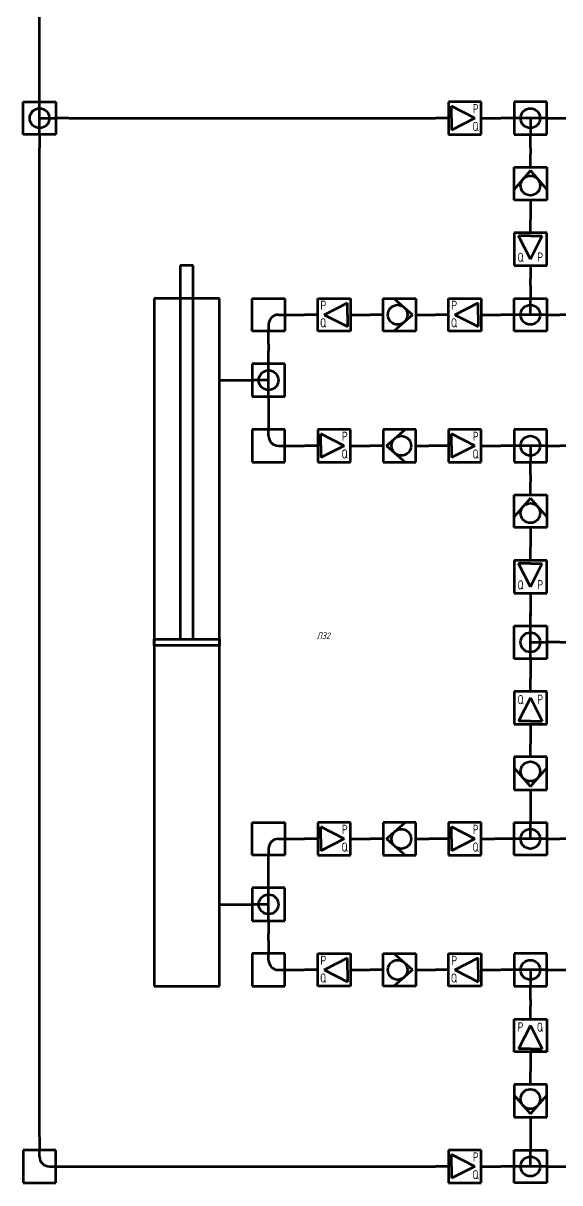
# Model space of a CAD drawing. Header units: millimetres. Extents: x -12 to 1598, y -962 to 962.
# Drawn here: x 588 to 998, y -962 to -77 of the extents above; entities that cross this region are included whole.
import ezdxf

# ---------------------------------------------------------------- set-up
doc = ezdxf.new("R2010")
doc.units = ezdxf.units.MM
doc.linetypes.add('K5LT_BASIC', pattern=[0])
doc.styles.add('KTEXTSTYLE', font='GOST_AU.SHX', dxfattribs={"width": 0.96, "height": 5})

# ---------------------------------------------------------------- blocks, each defined once
blk = doc.blocks.new('U353')
at = {"color": 150, "linetype": 'K5LT_BASIC', "lineweight": 60, "true_color": 0x0080ff}
for p, q in [((787.5, -737.5), (762.5, -737.5)), ((762.5, -737.5), (762.5, -762.5)), ((787.5, -762.5), (787.5, -737.5)), ((762.5, -762.5), (787.5, -762.5))]:
    blk.add_line(p, q, dxfattribs=at)
blk = doc.blocks.new('U352')
at = {"color": 150, "linetype": 'K5LT_BASIC', "lineweight": 60, "true_color": 0x0080ff}
for p, q in [((775, -737.5), (775, -727.5)), ((775, -762.5), (775, -737.5)), ((752.5, -750), (762.5, -750)), ((775, -750), (762.5, -750)), ((775, -762.5), (775, -772.5))]:
    blk.add_line(p, q, dxfattribs=at)
blk.add_circle((775, -750), 7.5, dxfattribs=at)
blk.add_blockref('U353', (0, 0))
blk = doc.blocks.new('U355')
at = {"color": 150, "linetype": 'K5LT_BASIC', "lineweight": 60, "true_color": 0x0080ff}
for p, q in [((787.5, -787.5), (762.5, -787.5)), ((762.5, -787.5), (762.5, -812.5)), ((787.5, -812.5), (787.5, -787.5)), ((762.5, -812.5), (787.5, -812.5))]:
    blk.add_line(p, q, dxfattribs=at)
blk = doc.blocks.new('U354')
at = {"color": 150, "linetype": 'K5LT_BASIC', "lineweight": 60, "true_color": 0x0080ff}
for p, q in [((775, -777.5), (775, -787.5)), ((775, -792.5), (775, -787.5)), ((782.5, -800), (787.5, -800)), ((787.5, -800), (797.5, -800))]:
    blk.add_line(p, q, dxfattribs=at)
blk.add_arc((782.5, -792.5), 7.5, 180, 270, dxfattribs=at)
blk.add_blockref('U355', (0, 0))
blk = doc.blocks.new('U357')
at = {"color": 150, "linetype": 'K5LT_BASIC', "lineweight": 60, "true_color": 0x0080ff}
for p, q in [((762.5, -687.5), (787.5, -687.5)), ((762.5, -712.5), (762.5, -687.5)), ((787.5, -687.5), (787.5, -712.5)), ((787.5, -712.5), (762.5, -712.5))]:
    blk.add_line(p, q, dxfattribs=at)
blk = doc.blocks.new('U356')
at = {"color": 150, "linetype": 'K5LT_BASIC', "lineweight": 60, "true_color": 0x0080ff}
for p, q in [((775, -707.5), (775, -712.5)), ((782.5, -700), (787.5, -700)), ((787.5, -700), (797.5, -700)), ((775, -722.5), (775, -712.5))]:
    blk.add_line(p, q, dxfattribs=at)
blk.add_arc((782.5, -707.5), 7.5, 90, 180, dxfattribs=at)
blk.add_blockref('U357', (0, 0))
blk = doc.blocks.new('U359')
at = {"color": 150, "linetype": 'K5LT_BASIC', "lineweight": 60, "true_color": 0x0080ff}
for p, q in [((862.5, -812.5), (862.5, -787.5)), ((862.5, -787.5), (887.5, -787.5)), ((887.5, -787.5), (887.5, -812.5)), ((887.5, -812.5), (862.5, -812.5))]:
    blk.add_line(p, q, dxfattribs=at)
blk = doc.blocks.new('U358')
at = {"color": 150, "linetype": 'K5LT_BASIC', "lineweight": 60, "true_color": 0x0080ff}
for p, q in [((884.97, -800), (870.7, -787.5)), ((862.5, -800), (852.5, -800)), ((884.97, -800), (870.7, -812.5)), ((887.5, -800), (897.5, -800))]:
    blk.add_line(p, q, dxfattribs=at)
blk.add_circle((873.58, -800), 7.5, dxfattribs=at)
blk.add_blockref('U359', (0, 0))
blk = doc.blocks.new('U361')
at = {"color": 150, "linetype": 'K5LT_BASIC', "lineweight": 60, "true_color": 0x0080ff}
for p, q in [((887.5, -687.5), (862.5, -687.5)), ((862.5, -687.5), (862.5, -712.5)), ((887.5, -712.5), (887.5, -687.5)), ((862.5, -712.5), (887.5, -712.5))]:
    blk.add_line(p, q, dxfattribs=at)
blk = doc.blocks.new('U360')
at = {"color": 150, "linetype": 'K5LT_BASIC', "lineweight": 60, "true_color": 0x0080ff}
for p, q in [((865.03, -700), (879.3, -687.5)), ((862.5, -700), (852.5, -700)), ((865.03, -700), (879.3, -712.5)), ((887.5, -700), (897.5, -700))]:
    blk.add_line(p, q, dxfattribs=at)
blk.add_circle((876.42, -700), 7.5, dxfattribs=at)
blk.add_blockref('U361', (0, 0))
blk = doc.blocks.new('U363')
at = {"color": 150, "linetype": 'K5LT_BASIC', "lineweight": 60, "true_color": 0x0080ff}
for p, q in [((787.5, -337.5), (762.5, -337.5)), ((762.5, -337.5), (762.5, -362.5)), ((787.5, -362.5), (787.5, -337.5)), ((762.5, -362.5), (787.5, -362.5))]:
    blk.add_line(p, q, dxfattribs=at)
blk = doc.blocks.new('U362')
at = {"color": 150, "linetype": 'K5LT_BASIC', "lineweight": 60, "true_color": 0x0080ff}
for p, q in [((775, -337.5), (775, -327.5)), ((775, -362.5), (775, -337.5)), ((752.5, -350), (762.5, -350)), ((775, -350), (762.5, -350)), ((775, -362.5), (775, -372.5))]:
    blk.add_line(p, q, dxfattribs=at)
blk.add_circle((775, -350), 7.5, dxfattribs=at)
blk.add_blockref('U363', (0, 0))
blk = doc.blocks.new('U365')
at = {"color": 150, "linetype": 'K5LT_BASIC', "lineweight": 60, "true_color": 0x0080ff}
for p, q in [((787.5, -387.5), (762.5, -387.5)), ((762.5, -387.5), (762.5, -412.5)), ((787.5, -412.5), (787.5, -387.5)), ((762.5, -412.5), (787.5, -412.5))]:
    blk.add_line(p, q, dxfattribs=at)
blk = doc.blocks.new('U364')
at = {"color": 150, "linetype": 'K5LT_BASIC', "lineweight": 60, "true_color": 0x0080ff}
for p, q in [((775, -377.5), (775, -387.5)), ((775, -392.5), (775, -387.5)), ((782.5, -400), (787.5, -400)), ((787.5, -400), (797.5, -400))]:
    blk.add_line(p, q, dxfattribs=at)
blk.add_arc((782.5, -392.5), 7.5, 180, 270, dxfattribs=at)
blk.add_blockref('U365', (0, 0))
blk = doc.blocks.new('U367')
at = {"color": 150, "linetype": 'K5LT_BASIC', "lineweight": 60, "true_color": 0x0080ff}
for p, q in [((987.5, -787.5), (962.5, -787.5)), ((962.5, -787.5), (962.5, -812.5)), ((987.5, -812.5), (987.5, -787.5)), ((962.5, -812.5), (987.5, -812.5))]:
    blk.add_line(p, q, dxfattribs=at)
blk = doc.blocks.new('U366')
at = {"color": 150, "linetype": 'K5LT_BASIC', "lineweight": 60, "true_color": 0x0080ff}
for p, q in [((962.5, -800), (952.5, -800)), ((987.5, -800), (962.5, -800)), ((975, -800), (975, -812.5)), ((987.5, -800), (997.5, -800)), ((975, -822.5), (975, -812.5))]:
    blk.add_line(p, q, dxfattribs=at)
blk.add_circle((975, -800), 7.5, dxfattribs=at)
blk.add_blockref('U367', (0, 0))
blk = doc.blocks.new('U375')
at = {"color": 150, "linetype": 'K5LT_BASIC', "lineweight": 60, "true_color": 0x0080ff}
for p, q in [((737.5, -287.5), (687.5, -287.5)), ((687.5, -287.5), (687.5, -812.5)), ((737.5, -812.5), (737.5, -287.5)), ((687.5, -812.5), (737.5, -812.5))]:
    blk.add_line(p, q, dxfattribs=at)
blk = doc.blocks.new('U376')
at = {"color": 150, "linetype": 'K5LT_BASIC', "lineweight": 60, "true_color": 0x0080ff}
for p, q in [((687.5, -547.55), (737.5, -547.55)), ((687.5, -552.45), (687.5, -547.55)), ((737.5, -547.55), (737.5, -552.45)), ((737.5, -552.45), (687.5, -552.45))]:
    blk.add_line(p, q, dxfattribs=at)
blk = doc.blocks.new('U377')
at = {"color": 150, "linetype": 'K5LT_BASIC', "lineweight": 60, "true_color": 0x0080ff}
for p, q in [((717.5, -262.5), (707.5, -262.5)), ((707.5, -262.5), (707.5, -547.55)), ((717.5, -547.55), (717.5, -262.5)), ((707.5, -547.55), (717.5, -547.55))]:
    blk.add_line(p, q, dxfattribs=at)
blk = doc.blocks.new('U374')
at = {"color": 150, "linetype": 'K5LT_BASIC', "lineweight": 60, "true_color": 0x0080ff}
for p, q in [((737.5, -350), (747.5, -350)), ((737.5, -750), (747.5, -750))]:
    blk.add_line(p, q, dxfattribs=at)
for name in ['U377', 'U375', 'U376']:
    blk.add_blockref(name, (0, 0))
blk = doc.blocks.new('U379')
at = {"color": 150, "linetype": 'K5LT_BASIC', "lineweight": 60, "true_color": 0x0080ff}
for p, q in [((887.5, -387.5), (862.5, -387.5)), ((862.5, -387.5), (862.5, -412.5)), ((887.5, -412.5), (887.5, -387.5)), ((862.5, -412.5), (887.5, -412.5))]:
    blk.add_line(p, q, dxfattribs=at)
blk = doc.blocks.new('U378')
at = {"color": 150, "linetype": 'K5LT_BASIC', "lineweight": 60, "true_color": 0x0080ff}
for p, q in [((865.03, -400), (879.3, -387.5)), ((862.5, -400), (852.5, -400)), ((865.03, -400), (879.3, -412.5)), ((887.5, -400), (897.5, -400))]:
    blk.add_line(p, q, dxfattribs=at)
blk.add_circle((876.42, -400), 7.5, dxfattribs=at)
blk.add_blockref('U379', (0, 0))
blk = doc.blocks.new('U399')
at = {"color": 150, "linetype": 'K5LT_BASIC', "lineweight": 60, "true_color": 0x0080ff}
for p, q in [((987.5, -387.5), (962.5, -387.5)), ((962.5, -387.5), (962.5, -412.5)), ((987.5, -412.5), (987.5, -387.5)), ((962.5, -412.5), (987.5, -412.5))]:
    blk.add_line(p, q, dxfattribs=at)
blk = doc.blocks.new('U398')
at = {"color": 150, "linetype": 'K5LT_BASIC', "lineweight": 60, "true_color": 0x0080ff}
for p, q in [((962.5, -400), (952.5, -400)), ((987.5, -400), (962.5, -400)), ((975, -400), (975, -412.5)), ((987.5, -400), (997.5, -400)), ((975, -422.5), (975, -412.5))]:
    blk.add_line(p, q, dxfattribs=at)
blk.add_circle((975, -400), 7.5, dxfattribs=at)
blk.add_blockref('U399', (0, 0))
blk = doc.blocks.new('U401')
at = {"color": 150, "linetype": 'K5LT_BASIC', "lineweight": 60, "true_color": 0x0080ff}
for p, q in [((962.5, -712.5), (962.5, -687.5)), ((962.5, -687.5), (987.5, -687.5)), ((987.5, -687.5), (987.5, -712.5)), ((987.5, -712.5), (962.5, -712.5))]:
    blk.add_line(p, q, dxfattribs=at)
blk = doc.blocks.new('U400')
at = {"color": 150, "linetype": 'K5LT_BASIC', "lineweight": 60, "true_color": 0x0080ff}
for p, q in [((975, -677.5), (975, -687.5)), ((975, -700), (975, -687.5)), ((962.5, -700), (952.5, -700)), ((987.5, -700), (962.5, -700)), ((987.5, -700), (997.5, -700))]:
    blk.add_line(p, q, dxfattribs=at)
blk.add_circle((975, -700), 7.5, dxfattribs=at)
blk.add_blockref('U401', (0, 0))
blk = doc.blocks.new('U403')
at = {"color": 150, "linetype": 'K5LT_BASIC', "lineweight": 60, "true_color": 0x0080ff}
for p, q in [((987.5, -637.5), (962.5, -637.5)), ((962.5, -637.5), (962.5, -662.5)), ((987.5, -662.5), (987.5, -637.5)), ((962.5, -662.5), (987.5, -662.5))]:
    blk.add_line(p, q, dxfattribs=at)
blk = doc.blocks.new('U402')
at = {"color": 150, "linetype": 'K5LT_BASIC', "lineweight": 60, "true_color": 0x0080ff}
for p, q in [((975, -637.5), (975, -627.5)), ((975, -659.97), (962.5, -645.7)), ((975, -659.97), (987.5, -645.7)), ((975, -662.5), (975, -672.5))]:
    blk.add_line(p, q, dxfattribs=at)
blk.add_circle((975, -648.58), 7.5, dxfattribs=at)
blk.add_blockref('U403', (0, 0))
blk = doc.blocks.new('U405')
at = {"color": 150, "linetype": 'K5LT_BASIC', "lineweight": 60, "true_color": 0x0080ff}
for p, q in [((962.5, -562.5), (962.5, -537.5)), ((962.5, -537.5), (987.5, -537.5)), ((987.5, -537.5), (987.5, -562.5)), ((987.5, -562.5), (962.5, -562.5))]:
    blk.add_line(p, q, dxfattribs=at)
blk = doc.blocks.new('U404')
at = {"color": 150, "linetype": 'K5LT_BASIC', "lineweight": 60, "true_color": 0x0080ff}
for p, q in [((975, -537.5), (975, -527.5)), ((975, -562.5), (975, -537.5)), ((975, -550), (987.5, -550)), ((997.5, -550), (987.5, -550)), ((975, -562.5), (975, -572.5))]:
    blk.add_line(p, q, dxfattribs=at)
blk.add_circle((975, -550), 7.5, dxfattribs=at)
blk.add_blockref('U405', (0, 0))
blk = doc.blocks.new('U407')
at = {"color": 150, "linetype": 'K5LT_BASIC', "lineweight": 60, "true_color": 0x0080ff}
for p, q in [((962.5, -462.5), (962.5, -437.5)), ((962.5, -437.5), (987.5, -437.5)), ((987.5, -437.5), (987.5, -462.5)), ((987.5, -462.5), (962.5, -462.5))]:
    blk.add_line(p, q, dxfattribs=at)
blk = doc.blocks.new('U406')
at = {"color": 150, "linetype": 'K5LT_BASIC', "lineweight": 60, "true_color": 0x0080ff}
for p, q in [((975, -437.5), (975, -427.5)), ((975, -440.03), (962.5, -454.3)), ((975, -440.03), (987.5, -454.3)), ((975, -462.5), (975, -472.5))]:
    blk.add_line(p, q, dxfattribs=at)
blk.add_circle((975, -451.42), 7.5, dxfattribs=at)
blk.add_blockref('U407', (0, 0))
blk = doc.blocks.new('U421')
at = {"color": 150, "linetype": 'K5LT_BASIC', "lineweight": 60, "true_color": 0x0080ff}
for p, q in [((987.5, -887.5), (962.5, -887.5)), ((962.5, -887.5), (962.5, -912.5)), ((987.5, -912.5), (987.5, -887.5)), ((962.5, -912.5), (987.5, -912.5))]:
    blk.add_line(p, q, dxfattribs=at)
blk = doc.blocks.new('U420')
at = {"color": 150, "linetype": 'K5LT_BASIC', "lineweight": 60, "true_color": 0x0080ff}
for p, q in [((975, -887.5), (975, -877.5)), ((975, -909.97), (962.5, -895.7)), ((975, -909.97), (987.5, -895.7)), ((975, -912.5), (975, -922.5))]:
    blk.add_line(p, q, dxfattribs=at)
blk.add_circle((975, -898.58), 7.5, dxfattribs=at)
blk.add_blockref('U421', (0, 0))
blk = doc.blocks.new('U427')
at = {"color": 150, "linetype": 'K5LT_BASIC', "lineweight": 60, "true_color": 0x0080ff}
for p, q in [((962.5, -962.5), (962.5, -937.5)), ((962.5, -937.5), (987.5, -937.5)), ((987.5, -937.5), (987.5, -962.5)), ((987.5, -962.5), (962.5, -962.5))]:
    blk.add_line(p, q, dxfattribs=at)
blk = doc.blocks.new('U426')
at = {"color": 150, "linetype": 'K5LT_BASIC', "lineweight": 60, "true_color": 0x0080ff}
for p, q in [((975, -927.5), (975, -937.5)), ((975, -950), (975, -937.5)), ((962.5, -950), (952.5, -950)), ((987.5, -950), (962.5, -950)), ((987.5, -950), (997.5, -950))]:
    blk.add_line(p, q, dxfattribs=at)
blk.add_circle((975, -950), 7.5, dxfattribs=at)
blk.add_blockref('U427', (0, 0))
blk = doc.blocks.new('U429')
at = {"color": 150, "linetype": 'K5LT_BASIC', "lineweight": 60, "true_color": 0x0080ff}
for p, q in [((612.5, -937.5), (587.5, -937.5)), ((587.5, -937.5), (587.5, -962.5)), ((612.5, -962.5), (612.5, -937.5)), ((587.5, -962.5), (612.5, -962.5))]:
    blk.add_line(p, q, dxfattribs=at)
blk = doc.blocks.new('U428')
at = {"color": 150, "linetype": 'K5LT_BASIC', "lineweight": 60, "true_color": 0x0080ff}
for p, q in [((600, -927.5), (600, -937.5)), ((600, -942.5), (600, -937.5)), ((607.5, -950), (612.5, -950)), ((612.5, -950), (622.5, -950))]:
    blk.add_line(p, q, dxfattribs=at)
blk.add_arc((607.5, -942.5), 7.5, 180, 270, dxfattribs=at)
blk.add_blockref('U429', (0, 0))
blk = doc.blocks.new('U441')
at = {"color": 150, "linetype": 'K5LT_BASIC', "lineweight": 60, "true_color": 0x0080ff}
for p, q in [((862.5, -312.5), (862.5, -287.5)), ((862.5, -287.5), (887.5, -287.5)), ((887.5, -287.5), (887.5, -312.5)), ((887.5, -312.5), (862.5, -312.5))]:
    blk.add_line(p, q, dxfattribs=at)
blk = doc.blocks.new('U440')
at = {"color": 150, "linetype": 'K5LT_BASIC', "lineweight": 60, "true_color": 0x0080ff}
for p, q in [((884.97, -300), (870.7, -287.5)), ((862.5, -300), (852.5, -300)), ((884.97, -300), (870.7, -312.5)), ((887.5, -300), (897.5, -300))]:
    blk.add_line(p, q, dxfattribs=at)
blk.add_circle((873.58, -300), 7.5, dxfattribs=at)
blk.add_blockref('U441', (0, 0))
blk = doc.blocks.new('U449')
at = {"color": 150, "linetype": 'K5LT_BASIC', "lineweight": 60, "true_color": 0x0080ff}
for p, q in [((762.5, -287.5), (787.5, -287.5)), ((762.5, -312.5), (762.5, -287.5)), ((787.5, -287.5), (787.5, -312.5)), ((787.5, -312.5), (762.5, -312.5))]:
    blk.add_line(p, q, dxfattribs=at)
blk = doc.blocks.new('U448')
at = {"color": 150, "linetype": 'K5LT_BASIC', "lineweight": 60, "true_color": 0x0080ff}
for p, q in [((782.5, -300), (787.5, -300)), ((787.5, -300), (797.5, -300)), ((775, -307.5), (775, -312.5)), ((775, -322.5), (775, -312.5))]:
    blk.add_line(p, q, dxfattribs=at)
blk.add_arc((782.5, -307.5), 7.5, 90, 180, dxfattribs=at)
blk.add_blockref('U449', (0, 0))
blk = doc.blocks.new('U455')
at = {"color": 150, "linetype": 'K5LT_BASIC', "lineweight": 60, "true_color": 0x0080ff}
for p, q in [((962.5, -212.5), (962.5, -187.5)), ((962.5, -187.5), (987.5, -187.5)), ((987.5, -187.5), (987.5, -212.5)), ((987.5, -212.5), (962.5, -212.5))]:
    blk.add_line(p, q, dxfattribs=at)
blk = doc.blocks.new('U454')
at = {"color": 150, "linetype": 'K5LT_BASIC', "lineweight": 60, "true_color": 0x0080ff}
for p, q in [((975, -187.5), (975, -177.5)), ((975, -190.03), (962.5, -204.3)), ((975, -190.03), (987.5, -204.3)), ((975, -212.5), (975, -222.5))]:
    blk.add_line(p, q, dxfattribs=at)
blk.add_circle((975, -201.42), 7.5, dxfattribs=at)
blk.add_blockref('U455', (0, 0))
blk = doc.blocks.new('U461')
at = {"color": 150, "linetype": 'K5LT_BASIC', "lineweight": 60, "true_color": 0x0080ff}
for p, q in [((987.5, -137.5), (962.5, -137.5)), ((962.5, -137.5), (962.5, -162.5)), ((987.5, -162.5), (987.5, -137.5)), ((962.5, -162.5), (987.5, -162.5))]:
    blk.add_line(p, q, dxfattribs=at)
blk = doc.blocks.new('U460')
at = {"color": 150, "linetype": 'K5LT_BASIC', "lineweight": 60, "true_color": 0x0080ff}
for p, q in [((962.5, -150), (952.5, -150)), ((987.5, -150), (962.5, -150)), ((975, -150), (975, -162.5)), ((987.5, -150), (997.5, -150)), ((975, -172.5), (975, -162.5))]:
    blk.add_line(p, q, dxfattribs=at)
blk.add_circle((975, -150), 7.5, dxfattribs=at)
blk.add_blockref('U461', (0, 0))
blk = doc.blocks.new('U463')
at = {"color": 150, "linetype": 'K5LT_BASIC', "lineweight": 60, "true_color": 0x0080ff}
for p, q in [((962.5, -312.5), (962.5, -287.5)), ((962.5, -287.5), (987.5, -287.5)), ((987.5, -287.5), (987.5, -312.5)), ((987.5, -312.5), (962.5, -312.5))]:
    blk.add_line(p, q, dxfattribs=at)
blk = doc.blocks.new('U462')
at = {"color": 150, "linetype": 'K5LT_BASIC', "lineweight": 60, "true_color": 0x0080ff}
for p, q in [((975, -277.5), (975, -287.5)), ((975, -300), (975, -287.5)), ((962.5, -300), (952.5, -300)), ((987.5, -300), (962.5, -300)), ((987.5, -300), (997.5, -300))]:
    blk.add_line(p, q, dxfattribs=at)
blk.add_circle((975, -300), 7.5, dxfattribs=at)
blk.add_blockref('U463', (0, 0))
blk = doc.blocks.new('U471')
at = {"color": 150, "linetype": 'K5LT_BASIC', "lineweight": 60, "true_color": 0x0080ff}
for p, q in [((987.5, -487.5), (962.5, -487.5)), ((962.5, -487.5), (962.5, -512.5)), ((987.5, -512.5), (987.5, -487.5)), ((962.5, -512.5), (987.5, -512.5))]:
    blk.add_line(p, q, dxfattribs=at)
blk = doc.blocks.new('U470')
at = {"color": 150, "linetype": 'K5LT_BASIC', "lineweight": 60, "true_color": 0x0080ff}
for p, q in [((975, -487.5), (975, -477.5)), ((975, -507.66), (965.93, -489.83)), ((975, -489.83), (965.93, -489.83)), ((975, -507.66), (984.07, -489.83)), ((975, -489.83), (984.07, -489.83)), ((975, -512.5), (975, -522.5))]:
    blk.add_line(p, q, dxfattribs=at)
blk.add_blockref('U471', (0, 0))
at = {"color": 7, "char_height": 7, "attachment_point": 1, "style": 'KTEXTSTYLE'}
for s, insert, rotation in [('\\H3.5;\\W0.965;\\Q15;\\Q0;\\H7.00;{\\c16711680;Q}', (965.19, -502.61), 358.69048), ('\\H3.5;\\W0.965;\\Q15;\\Q0;\\H7.00;{\\c16711680;P}', (980.24, -502.47), 0.51772)]:
    blk.add_mtext(s, dxfattribs=dict(at, insert=insert, rotation=rotation))
blk = doc.blocks.new('U485')
at = {"color": 150, "linetype": 'K5LT_BASIC', "lineweight": 60, "true_color": 0x0080ff}
for p, q in [((962.5, -587.5), (962.5, -612.5)), ((987.5, -587.5), (962.5, -587.5)), ((987.5, -612.5), (987.5, -587.5)), ((962.5, -612.5), (987.5, -612.5))]:
    blk.add_line(p, q, dxfattribs=at)
blk = doc.blocks.new('U484')
at = {"color": 150, "linetype": 'K5LT_BASIC', "lineweight": 60, "true_color": 0x0080ff}
for p, q in [((975, -587.5), (975, -577.5)), ((975, -592.34), (965.93, -610.17)), ((975, -592.34), (984.07, -610.17)), ((975, -610.17), (965.93, -610.17)), ((975, -610.17), (984.07, -610.17)), ((975, -612.5), (975, -622.5))]:
    blk.add_line(p, q, dxfattribs=at)
blk.add_blockref('U485', (0, 0))
at = {"color": 7, "char_height": 7, "attachment_point": 1, "style": 'KTEXTSTYLE'}
for s, insert, rotation in [('\\H3.5;\\W0.965;\\Q15;\\Q0;\\H7.00;{\\c16711680;Q}', (965.19, -590.16), 358.69048), ('\\H3.5;\\W0.965;\\Q15;\\Q0;\\H7.00;{\\c16711680;P}', (980.24, -590.03), 0.51772)]:
    blk.add_mtext(s, dxfattribs=dict(at, insert=insert, rotation=rotation))
blk = doc.blocks.new('U497')
at = {"color": 150, "linetype": 'K5LT_BASIC', "lineweight": 60, "true_color": 0x0080ff}
for p, q in [((587.5, -162.5), (587.5, -137.5)), ((587.5, -137.5), (612.5, -137.5)), ((612.5, -137.5), (612.5, -162.5)), ((612.5, -162.5), (587.5, -162.5))]:
    blk.add_line(p, q, dxfattribs=at)
blk = doc.blocks.new('U496')
at = {"color": 150, "linetype": 'K5LT_BASIC', "lineweight": 60, "true_color": 0x0080ff}
for p, q in [((600, -137.5), (600, -127.5)), ((600, -162.5), (600, -137.5)), ((600, -150), (612.5, -150)), ((622.5, -150), (612.5, -150)), ((600, -162.5), (600, -172.5))]:
    blk.add_line(p, q, dxfattribs=at)
blk.add_circle((600, -150), 7.5, dxfattribs=at)
blk.add_blockref('U497', (0, 0))
blk = doc.blocks.new('U499')
at = {"color": 150, "linetype": 'K5LT_BASIC', "lineweight": 60, "true_color": 0x0080ff}
for p, q in [((937.5, -937.5), (912.5, -937.5)), ((912.5, -937.5), (912.5, -962.5)), ((937.5, -962.5), (937.5, -937.5)), ((912.5, -962.5), (937.5, -962.5))]:
    blk.add_line(p, q, dxfattribs=at)
blk = doc.blocks.new('U498')
at = {"color": 150, "linetype": 'K5LT_BASIC', "lineweight": 60, "true_color": 0x0080ff}
for p, q in [((932.66, -950), (914.83, -940.93)), ((914.83, -950), (914.83, -940.93)), ((912.5, -950), (902.5, -950)), ((932.66, -950), (914.83, -959.07)), ((914.83, -950), (914.83, -959.07)), ((937.5, -950), (947.5, -950))]:
    blk.add_line(p, q, dxfattribs=at)
blk.add_blockref('U499', (0, 0))
at = {"color": 7, "char_height": 7, "attachment_point": 1, "style": 'KTEXTSTYLE'}
for s, insert in [('\\H3.5;\\W0.965;\\Q15;\\Q0;\\H7.00;{\\c16711680;P}', (930.99, -939.26)), ('\\H3.5;\\W0.965;\\Q15;\\Q0;\\H7.00;{\\c16711680;Q}', (930.72, -952.75))]:
    blk.add_mtext(s, dxfattribs=dict(at, insert=insert))
blk = doc.blocks.new('U503')
at = {"color": 150, "linetype": 'K5LT_BASIC', "lineweight": 60, "true_color": 0x0080ff}
for p, q in [((962.5, -862.5), (962.5, -837.5)), ((962.5, -837.5), (987.5, -837.5)), ((987.5, -837.5), (987.5, -862.5)), ((987.5, -862.5), (962.5, -862.5))]:
    blk.add_line(p, q, dxfattribs=at)
blk = doc.blocks.new('U502')
at = {"color": 150, "linetype": 'K5LT_BASIC', "lineweight": 60, "true_color": 0x0080ff}
for p, q in [((975, -837.5), (975, -827.5)), ((975, -842.34), (965.93, -860.17)), ((975, -842.34), (984.07, -860.17)), ((975, -860.17), (965.93, -860.17)), ((975, -860.17), (984.07, -860.17)), ((975, -862.5), (975, -872.5))]:
    blk.add_line(p, q, dxfattribs=at)
blk.add_blockref('U503', (0, 0))
at = {"color": 7, "char_height": 7, "attachment_point": 1, "style": 'KTEXTSTYLE'}
for s, insert, rotation in [('\\H3.5;\\W0.965;\\Q15;\\Q0;\\H7.00;{\\c16711680;P}', (965.32, -839.99), 359.48228), ('\\H3.5;\\W0.965;\\Q15;\\Q0;\\H7.00;{\\c16711680;Q}', (979.81, -840.28), 1.30952)]:
    blk.add_mtext(s, dxfattribs=dict(at, insert=insert, rotation=rotation))
blk = doc.blocks.new('U507')
at = {"color": 150, "linetype": 'K5LT_BASIC', "lineweight": 60, "true_color": 0x0080ff}
for p, q in [((812.5, -787.5), (837.5, -787.5)), ((812.5, -812.5), (812.5, -787.5)), ((837.5, -787.5), (837.5, -812.5)), ((837.5, -812.5), (812.5, -812.5))]:
    blk.add_line(p, q, dxfattribs=at)
blk = doc.blocks.new('U506')
at = {"color": 150, "linetype": 'K5LT_BASIC', "lineweight": 60, "true_color": 0x0080ff}
for p, q in [((817.34, -800), (835.17, -790.93)), ((835.17, -800), (835.17, -790.93)), ((812.5, -800), (802.5, -800)), ((817.34, -800), (835.17, -809.07)), ((835.17, -800), (835.17, -809.07)), ((837.5, -800), (847.5, -800))]:
    blk.add_line(p, q, dxfattribs=at)
blk.add_blockref('U507', (0, 0))
at = {"color": 7, "char_height": 7, "attachment_point": 1, "style": 'KTEXTSTYLE'}
for s, insert in [('\\H3.5;\\W0.965;\\Q15;\\Q0;\\H7.00;{\\c16711680;P}', (814.57, -789.26)), ('\\H3.5;\\W0.965;\\Q15;\\Q0;\\H7.00;{\\c16711680;Q}', (814.28, -802.68))]:
    blk.add_mtext(s, dxfattribs=dict(at, insert=insert))
blk = doc.blocks.new('U515')
at = {"color": 150, "linetype": 'K5LT_BASIC', "lineweight": 60, "true_color": 0x0080ff}
for p, q in [((912.5, -787.5), (937.5, -787.5)), ((912.5, -812.5), (912.5, -787.5)), ((937.5, -787.5), (937.5, -812.5)), ((937.5, -812.5), (912.5, -812.5))]:
    blk.add_line(p, q, dxfattribs=at)
blk = doc.blocks.new('U514')
at = {"color": 150, "linetype": 'K5LT_BASIC', "lineweight": 60, "true_color": 0x0080ff}
for p, q in [((917.34, -800), (935.17, -790.93)), ((935.17, -800), (935.17, -790.93)), ((912.5, -800), (902.5, -800)), ((917.34, -800), (935.17, -809.07)), ((935.17, -800), (935.17, -809.07)), ((937.5, -800), (947.5, -800))]:
    blk.add_line(p, q, dxfattribs=at)
blk.add_blockref('U515', (0, 0))
at = {"color": 7, "char_height": 7, "attachment_point": 1, "style": 'KTEXTSTYLE'}
for s, insert in [('\\H3.5;\\W0.965;\\Q15;\\Q0;\\H7.00;{\\c16711680;P}', (914.57, -789.26)), ('\\H3.5;\\W0.965;\\Q15;\\Q0;\\H7.00;{\\c16711680;Q}', (914.28, -802.68))]:
    blk.add_mtext(s, dxfattribs=dict(at, insert=insert))
blk = doc.blocks.new('U517')
at = {"color": 150, "linetype": 'K5LT_BASIC', "lineweight": 60, "true_color": 0x0080ff}
for p, q in [((837.5, -687.5), (812.5, -687.5)), ((812.5, -687.5), (812.5, -712.5)), ((837.5, -712.5), (837.5, -687.5)), ((812.5, -712.5), (837.5, -712.5))]:
    blk.add_line(p, q, dxfattribs=at)
blk = doc.blocks.new('U516')
at = {"color": 150, "linetype": 'K5LT_BASIC', "lineweight": 60, "true_color": 0x0080ff}
for p, q in [((832.66, -700), (814.83, -690.93)), ((814.83, -700), (814.83, -690.93)), ((812.5, -700), (802.5, -700)), ((832.66, -700), (814.83, -709.07)), ((814.83, -700), (814.83, -709.07)), ((837.5, -700), (847.5, -700))]:
    blk.add_line(p, q, dxfattribs=at)
blk.add_blockref('U517', (0, 0))
at = {"color": 7, "char_height": 7, "attachment_point": 1, "style": 'KTEXTSTYLE'}
for s, insert in [('\\H3.5;\\W0.965;\\Q15;\\Q0;\\H7.00;{\\c16711680;P}', (830.99, -689.26)), ('\\H3.5;\\W0.965;\\Q15;\\Q0;\\H7.00;{\\c16711680;Q}', (830.72, -702.75))]:
    blk.add_mtext(s, dxfattribs=dict(at, insert=insert))
blk = doc.blocks.new('U519')
at = {"color": 150, "linetype": 'K5LT_BASIC', "lineweight": 60, "true_color": 0x0080ff}
for p, q in [((937.5, -687.5), (912.5, -687.5)), ((912.5, -687.5), (912.5, -712.5)), ((937.5, -712.5), (937.5, -687.5)), ((912.5, -712.5), (937.5, -712.5))]:
    blk.add_line(p, q, dxfattribs=at)
blk = doc.blocks.new('U518')
at = {"color": 150, "linetype": 'K5LT_BASIC', "lineweight": 60, "true_color": 0x0080ff}
for p, q in [((932.66, -700), (914.83, -690.93)), ((914.83, -700), (914.83, -690.93)), ((912.5, -700), (902.5, -700)), ((932.66, -700), (914.83, -709.07)), ((914.83, -700), (914.83, -709.07)), ((937.5, -700), (947.5, -700))]:
    blk.add_line(p, q, dxfattribs=at)
blk.add_blockref('U519', (0, 0))
at = {"color": 7, "char_height": 7, "attachment_point": 1, "style": 'KTEXTSTYLE'}
for s, insert in [('\\H3.5;\\W0.965;\\Q15;\\Q0;\\H7.00;{\\c16711680;P}', (930.99, -689.26)), ('\\H3.5;\\W0.965;\\Q15;\\Q0;\\H7.00;{\\c16711680;Q}', (930.72, -702.75))]:
    blk.add_mtext(s, dxfattribs=dict(at, insert=insert))
blk = doc.blocks.new('U527')
at = {"color": 150, "linetype": 'K5LT_BASIC', "lineweight": 60, "true_color": 0x0080ff}
for p, q in [((837.5, -387.5), (812.5, -387.5)), ((812.5, -387.5), (812.5, -412.5)), ((837.5, -412.5), (837.5, -387.5)), ((812.5, -412.5), (837.5, -412.5))]:
    blk.add_line(p, q, dxfattribs=at)
blk = doc.blocks.new('U526')
at = {"color": 150, "linetype": 'K5LT_BASIC', "lineweight": 60, "true_color": 0x0080ff}
for p, q in [((832.66, -400), (814.83, -390.93)), ((814.83, -400), (814.83, -390.93)), ((812.5, -400), (802.5, -400)), ((832.66, -400), (814.83, -409.07)), ((814.83, -400), (814.83, -409.07)), ((837.5, -400), (847.5, -400))]:
    blk.add_line(p, q, dxfattribs=at)
blk.add_blockref('U527', (0, 0))
at = {"color": 7, "char_height": 7, "attachment_point": 1, "style": 'KTEXTSTYLE'}
for s, insert in [('\\H3.5;\\W0.965;\\Q15;\\Q0;\\H7.00;{\\c16711680;P}', (830.99, -389.26)), ('\\H3.5;\\W0.965;\\Q15;\\Q0;\\H7.00;{\\c16711680;Q}', (830.72, -402.75))]:
    blk.add_mtext(s, dxfattribs=dict(at, insert=insert))
blk = doc.blocks.new('U529')
at = {"color": 150, "linetype": 'K5LT_BASIC', "lineweight": 60, "true_color": 0x0080ff}
for p, q in [((937.5, -387.5), (912.5, -387.5)), ((912.5, -387.5), (912.5, -412.5)), ((937.5, -412.5), (937.5, -387.5)), ((912.5, -412.5), (937.5, -412.5))]:
    blk.add_line(p, q, dxfattribs=at)
blk = doc.blocks.new('U528')
at = {"color": 150, "linetype": 'K5LT_BASIC', "lineweight": 60, "true_color": 0x0080ff}
for p, q in [((932.66, -400), (914.83, -390.93)), ((914.83, -400), (914.83, -390.93)), ((912.5, -400), (902.5, -400)), ((932.66, -400), (914.83, -409.07)), ((914.83, -400), (914.83, -409.07)), ((937.5, -400), (947.5, -400))]:
    blk.add_line(p, q, dxfattribs=at)
blk.add_blockref('U529', (0, 0))
at = {"color": 7, "char_height": 7, "attachment_point": 1, "style": 'KTEXTSTYLE'}
for s, insert in [('\\H3.5;\\W0.965;\\Q15;\\Q0;\\H7.00;{\\c16711680;P}', (930.99, -389.26)), ('\\H3.5;\\W0.965;\\Q15;\\Q0;\\H7.00;{\\c16711680;Q}', (930.72, -402.75))]:
    blk.add_mtext(s, dxfattribs=dict(at, insert=insert))
blk = doc.blocks.new('U537')
at = {"color": 150, "linetype": 'K5LT_BASIC', "lineweight": 60, "true_color": 0x0080ff}
for p, q in [((812.5, -287.5), (837.5, -287.5)), ((812.5, -312.5), (812.5, -287.5)), ((837.5, -287.5), (837.5, -312.5)), ((837.5, -312.5), (812.5, -312.5))]:
    blk.add_line(p, q, dxfattribs=at)
blk = doc.blocks.new('U536')
at = {"color": 150, "linetype": 'K5LT_BASIC', "lineweight": 60, "true_color": 0x0080ff}
for p, q in [((817.34, -300), (835.17, -290.93)), ((835.17, -300), (835.17, -290.93)), ((812.5, -300), (802.5, -300)), ((817.34, -300), (835.17, -309.07)), ((835.17, -300), (835.17, -309.07)), ((837.5, -300), (847.5, -300))]:
    blk.add_line(p, q, dxfattribs=at)
blk.add_blockref('U537', (0, 0))
at = {"color": 7, "char_height": 7, "attachment_point": 1, "style": 'KTEXTSTYLE'}
for s, insert in [('\\H3.5;\\W0.965;\\Q15;\\Q0;\\H7.00;{\\c16711680;P}', (814.57, -289.26)), ('\\H3.5;\\W0.965;\\Q15;\\Q0;\\H7.00;{\\c16711680;Q}', (814.28, -302.68))]:
    blk.add_mtext(s, dxfattribs=dict(at, insert=insert))
blk = doc.blocks.new('U545')
at = {"color": 150, "linetype": 'K5LT_BASIC', "lineweight": 60, "true_color": 0x0080ff}
for p, q in [((912.5, -287.5), (937.5, -287.5)), ((912.5, -312.5), (912.5, -287.5)), ((937.5, -287.5), (937.5, -312.5)), ((937.5, -312.5), (912.5, -312.5))]:
    blk.add_line(p, q, dxfattribs=at)
blk = doc.blocks.new('U544')
at = {"color": 150, "linetype": 'K5LT_BASIC', "lineweight": 60, "true_color": 0x0080ff}
for p, q in [((917.34, -300), (935.17, -290.93)), ((935.17, -300), (935.17, -290.93)), ((912.5, -300), (902.5, -300)), ((917.34, -300), (935.17, -309.07)), ((935.17, -300), (935.17, -309.07)), ((937.5, -300), (947.5, -300))]:
    blk.add_line(p, q, dxfattribs=at)
blk.add_blockref('U545', (0, 0))
at = {"color": 7, "char_height": 7, "attachment_point": 1, "style": 'KTEXTSTYLE'}
for s, insert in [('\\H3.5;\\W0.965;\\Q15;\\Q0;\\H7.00;{\\c16711680;P}', (914.57, -289.26)), ('\\H3.5;\\W0.965;\\Q15;\\Q0;\\H7.00;{\\c16711680;Q}', (914.28, -302.68))]:
    blk.add_mtext(s, dxfattribs=dict(at, insert=insert))
blk = doc.blocks.new('U559')
at = {"color": 150, "linetype": 'K5LT_BASIC', "lineweight": 60, "true_color": 0x0080ff}
for p, q in [((987.5, -237.5), (962.5, -237.5)), ((962.5, -237.5), (962.5, -262.5)), ((987.5, -262.5), (987.5, -237.5)), ((962.5, -262.5), (987.5, -262.5))]:
    blk.add_line(p, q, dxfattribs=at)
blk = doc.blocks.new('U558')
at = {"color": 150, "linetype": 'K5LT_BASIC', "lineweight": 60, "true_color": 0x0080ff}
for p, q in [((975, -237.5), (975, -227.5)), ((975, -257.66), (965.93, -239.83)), ((975, -239.83), (965.93, -239.83)), ((975, -257.66), (984.07, -239.83)), ((975, -239.83), (984.07, -239.83)), ((975, -262.5), (975, -272.5))]:
    blk.add_line(p, q, dxfattribs=at)
blk.add_blockref('U559', (0, 0))
at = {"color": 7, "char_height": 7, "attachment_point": 1, "style": 'KTEXTSTYLE'}
for s, insert, rotation in [('\\H3.5;\\W0.965;\\Q15;\\Q0;\\H7.00;{\\c16711680;Q}', (965.19, -252.61), 358.69048), ('\\H3.5;\\W0.965;\\Q15;\\Q0;\\H7.00;{\\c16711680;P}', (980.24, -252.47), 0.51772)]:
    blk.add_mtext(s, dxfattribs=dict(at, insert=insert, rotation=rotation))
blk = doc.blocks.new('U589')
at = {"color": 150, "linetype": 'K5LT_BASIC', "lineweight": 60, "true_color": 0x0080ff}
for p, q in [((937.5, -137.5), (912.5, -137.5)), ((912.5, -137.5), (912.5, -162.5)), ((937.5, -162.5), (937.5, -137.5)), ((912.5, -162.5), (937.5, -162.5))]:
    blk.add_line(p, q, dxfattribs=at)
blk = doc.blocks.new('U588')
at = {"color": 150, "linetype": 'K5LT_BASIC', "lineweight": 60, "true_color": 0x0080ff}
for p, q in [((932.66, -150), (914.83, -140.93)), ((914.83, -150), (914.83, -140.93)), ((912.5, -150), (902.5, -150)), ((932.66, -150), (914.83, -159.07)), ((914.83, -150), (914.83, -159.07)), ((937.5, -150), (947.5, -150))]:
    blk.add_line(p, q, dxfattribs=at)
blk.add_blockref('U589', (0, 0))
at = {"color": 7, "char_height": 7, "attachment_point": 1, "style": 'KTEXTSTYLE'}
for s, insert in [('\\H3.5;\\W0.965;\\Q15;\\Q0;\\H7.00;{\\c16711680;P}', (930.99, -139.26)), ('\\H3.5;\\W0.965;\\Q15;\\Q0;\\H7.00;{\\c16711680;Q}', (930.72, -152.75))]:
    blk.add_mtext(s, dxfattribs=dict(at, insert=insert))

msp = doc.modelspace()

# ---------------------------------------------------------------- linework, layer by layer
at = {"color": 150, "linetype": 'K5LT_BASIC', "lineweight": 60, "true_color": 0x0080ff}
for p, q in [((600, -127.5), (600, -22.5)), ((622.5, -150), (902.5, -150)), ((947.5, -150), (952.5, -150)), ((997.5, -150), (1202.5, -150)), ((600, -927.5), (600, -172.5)), ((975, -172.5), (975, -177.5)), ((975, -222.5), (975, -227.5)), ((975, -277.5), (975, -272.5)), ((797.5, -300), (802.5, -300)), ((847.5, -300), (852.5, -300)), ((897.5, -300), (902.5, -300)), ((947.5, -300), (952.5, -300)), ((1002.5, -300), (997.5, -300)), ((775, -322.5), (775, -327.5)), ((747.5, -350), (752.5, -350)), ((775, -372.5), (775, -377.5)), ((797.5, -400), (802.5, -400)), ((847.5, -400), (852.5, -400)), ((902.5, -400), (897.5, -400)), ((947.5, -400), (952.5, -400)), ((1002.5, -400), (997.5, -400)), ((975, -422.5), (975, -427.5)), ((975, -472.5), (975, -477.5)), ((975, -522.5), (975, -530.13)), ((997.5, -550), (1197.5, -550)), ((975, -572.5), (975, -577.5)), ((975, -622.5), (975, -627.5)), ((975, -672.5), (975, -677.5)), ((797.5, -700), (802.5, -700)), ((847.5, -700), (852.5, -700)), ((902.5, -700), (897.5, -700)), ((952.5, -700), (947.5, -700)), ((1002.5, -700), (997.5, -700)), ((775, -727.5), (775, -722.5)), ((747.5, -750), (752.5, -750)), ((775, -777.5), (775, -772.5)), ((797.5, -800), (802.5, -800)), ((847.5, -800), (852.5, -800)), ((897.5, -800), (902.5, -800)), ((947.5, -800), (952.5, -800)), ((997.5, -800), (1002.5, -800)), ((975, -822.5), (975, -827.5)), ((975, -872.5), (975, -877.5)), ((975, -922.5), (975, -927.5)), ((622.5, -950), (902.5, -950)), ((947.5, -950), (952.5, -950)), ((997.5, -950), (1252.5, -950))]:
    msp.add_line(p, q, dxfattribs=at)

# ---------------------------------------------------------------- block references
for name in ['U496', 'U588', 'U460', 'U454', 'U558', 'U374', 'U462', 'U448', 'U536', 'U440', 'U544', 'U362', 'U364', 'U526', 'U378', 'U528', 'U398', 'U406', 'U470', 'U404', 'U484', 'U402', 'U400', 'U356', 'U516', 'U360', 'U518', 'U352', 'U354', 'U506', 'U358', 'U514', 'U366', 'U502', 'U420', 'U428', 'U426', 'U498']:
    msp.add_blockref(name, (0, 0))

# ---------------------------------------------------------------- texts
at = {"color": 7, "insert": (811.63, -542.5), "char_height": 5, "attachment_point": 1, "style": 'KTEXTSTYLE'}
msp.add_mtext('\\H3.5;\\W0.965;\\Q15;\\Q15;\\H5.00;ЛЗ2', dxfattribs=at)

doc.saveas('drawing.dxf')
